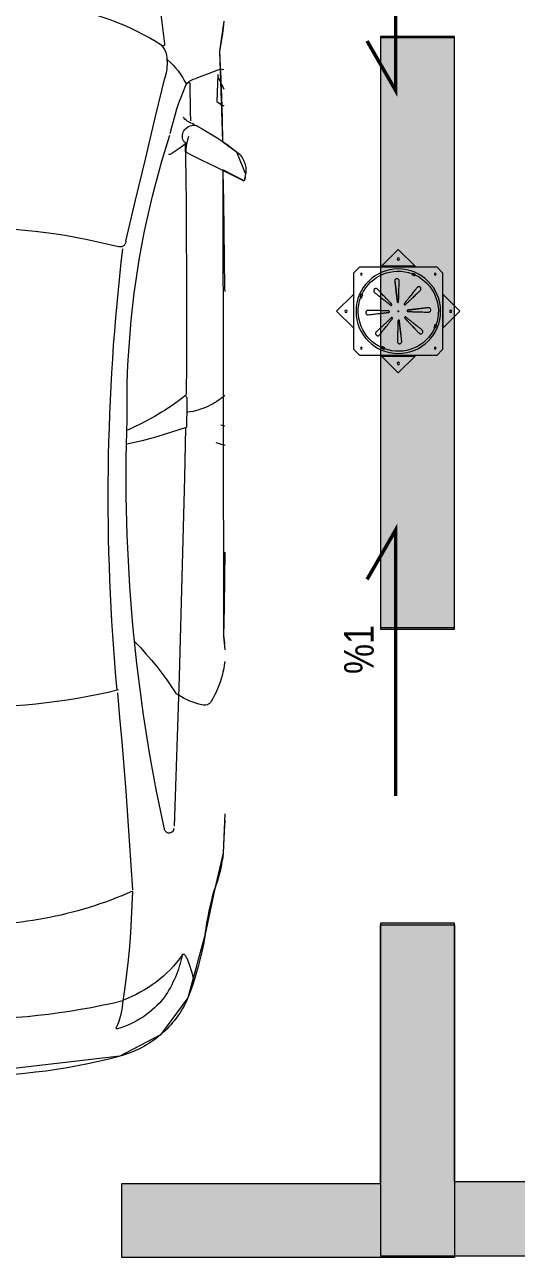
# Model space of a CAD drawing. Extents: x -2050 to 29725, y -1777 to 6820.
# Drawn here: x 21031.1 to 21197.4, y 391.3 to 808.3 of the extents above; entities that cross this region are included whole.
import ezdxf
from ezdxf.xclip import XClip

# ---------------------------------------------------------------- set-up
doc = ezdxf.new("R2010")
doc.units = 0
doc.header["$LTSCALE"] = 25
doc.header["$MEASUREMENT"] = 0
doc.header["$XCLIPFRAME"] = 0
doc.layers.get('0').update_dxf_attribs({"color": 9, "lineweight": 9})
for name, color, linetype, lineweight in [('04', 9, 'Continuous', 9), ('06D', 9, 'Continuous', 9), ('21', 9, 'Continuous', 9), ('GEB-BEZUG', 9, 'Continuous', 25)]:
    doc.layers.add(name, color=color, linetype=linetype, lineweight=lineweight)
doc.styles.add('MuuM_TEXT-STANDART', font='ARIALN.TTF')

# ---------------------------------------------------------------- blocks, each defined once
blk = doc.blocks.new('p-floor mark_01')
h = blk.add_hatch(color=0)
h.dxf.hatch_style = 1
h.paths.add_polyline_path([(12.5, 400), (-12.5, 400), (-12.5, 200), (12.5, 200)])
h = blk.add_hatch(color=0)
h.dxf.hatch_style = 1
h.paths.add_polyline_path([(612.5, 200), (612.5, 400), (587.5, 400), (587.5, 200)])
h = blk.add_hatch(color=0)
h.dxf.hatch_style = 1
h.paths.add_polyline_path([(-12.5, 100), (-12.5, -12.5), (100, -12.5), (100, 12.5), (12.5, 12.5), (12.5, 100)])
h = blk.add_hatch(color=0)
h.dxf.hatch_style = 1
h.paths.add_polyline_path([(500, 12.5), (587.5, 12.5), (587.5, 100), (612.5, 100), (612.5, -12.5), (500, -12.5)])
at = {"color": 0}
for points in [[(12.5, 400), (-12.5, 400), (-12.5, 200), (12.5, 200), (12.5, 400)], [(612.5, 200), (612.5, 400), (587.5, 400), (587.5, 200), (612.5, 200)], [(-12.5, 100), (-12.5, -12.5), (100, -12.5), (100, 12.5), (12.5, 12.5), (12.5, 100), (-12.5, 100)], [(500, 12.5), (587.5, 12.5), (587.5, 100), (612.5, 100), (612.5, -12.5), (500, -12.5), (500, 12.5)]]:
    blk.add_lwpolyline(points, close=True, dxfattribs=at)
blk = doc.blocks.new('Group-321-1')
at = {"lineweight": 0}
blk.add_line((384784.4115424383, 69370.33322623753), (384784.4024818865, 69370.33296943169), dxfattribs=at)
blk.add_lwpolyline([(384783.5053245599, 69368.23258221608), (384783.540306937, 69368.33224291622), (384783.6890093816, 69368.59966389736), (384783.7466077069, 69368.6084239063), (384783.8084187516, 69368.66262315822), (384783.8147476728, 69368.6843675388), (384783.7336735199, 69368.6843675388), (384784.4562495247, 69370.08700017455), (384784.536334641, 69370.2161617595), (384784.6671285072, 69370.4777350574), (384784.7897134165, 69370.73858226684), (384784.819535446, 69370.85867902258), (384784.8615447482, 69371.01198618795), (384784.907766177, 69371.2301975283), (384784.8820960541, 69371.3837804609), (384784.7923171953, 69371.51100635812), (384784.3138549381, 69371.83118594532)], dxfattribs=at)
for centre, radius, start, end in [((384783.4780704501, 69370.06385943378), 1.95498816084812, 47.82212561582031, 64.69011485358692), ((384783.2195127354, 69369.59314053798), 2.300484933358805, 49.39154326351768, 63.95537709086441), ((384784.5585694397, 69371.25076890897), 0.3498021485358823, 356.6285692132683, 48.06951584809453), ((384784.4940709949, 69371.43945206945), 0.2435775744201498, 335.1740638174758, 358.3712070646293), ((384784.739884166, 69371.42593443386), 0.007013890488563001, 59.86845844248861, 111.348749926108), ((384784.5287863645, 69371.20488245763), 0.3124801078493274, 10.97646013994169, 46.62081514681707), ((384783.5313988864, 69370.15055356114), 1.343000516431742, 38.96815450401051, 65.63873755694424), ((384781.8315180973, 69372.32159134217), 3.047871569132416, 334.2146073840299, 341.2048623741222), ((384784.410565533, 69371.05073911423), 0.4181482126543444, 8.177989688528863, 43.14791337133943), ((384784.4360016789, 69371.21565586214), 0.4025143225143703, 344.8713578246735, 6.936085858047674), ((384783.6722759097, 69371.37772666202), 1.244267272650692, 342.9317105809953, 353.190588269219), ((384784.6573576429, 69371.34629185747), 0.2983663541265296, 307.9125272197693, 324.351188955416), ((384784.8286298975, 69371.10886236947), 0.0044218994446907, 156.7933951792741, 286.8057034424609), ((384784.792084843, 69371.18212282412), 0.0862314492585211, 296.016387643213, 304.3101665108914), ((384768.9055667257, 69380.21159585133), 18.17990201197529, 327.4150153400575, 329.5211675918141), ((384785.7607760822, 69370.68316910429), 0.9574641856548224, 159.9143219344002, 169.4375553464991), ((384784.272049805, 69370.93178548297), 0.5525423943988907, 339.5333418177627, 352.6324322789538), ((384788.9004862178, 69367.19217391433), 5.605247355051272, 140.4917738339094, 154.7617140281527), ((384699.7854853228, 69410.54992655918), 93.69606463261509, 334.0283790765118, 334.8530537861511), ((384773.8987516132, 69375.69755194742), 11.96680530874396, 332.7588953542664, 335.5188543458619), ((384784.5889532362, 69370.74905558713), 0.0158656321567198, 335.2578058237369, 146.652221711764), ((384782.8801234989, 69368.85751799813), 2.053129795126458, 49.15292047915004, 64.97395933781989), ((384790.2300502175, 69366.59033784733), 7.123628307177032, 147.5396829630128, 159.5767301286856), ((384783.8462355316, 69371.29396909924), 1.11037397676685, 288.3854918774865, 300.0631404692817), ((384784.4389430626, 69370.11683466512), 0.2178507722216231, 74.67137631840478, 96.89437483386291), ((384784.4908480612, 69370.29481366627), 0.0326344118661757, 47.10176180129525, 80.1697042691917), ((384784.4824284086, 69370.29816940802), 0.0368887229124478, 5.312201861807474, 33.85611631798246), ((384784.2014482712, 69370.27649209213), 0.3186275708698421, 330.1805708137133, 4.683240604397087), ((384783.6393448883, 69370.68138230266), 1.010455724038191, 323.7375350634988, 332.5866484991483), ((384743.6697706304, 69390.21102161384), 45.48090917596133, 331.7594977081923, 333.7382992418987), ((384782.8782287625, 69368.44844618438), 1.56362121325601, 43.06662273578132, 50.67073440441602), ((384783.1066297747, 69369.01418730992), 0.9545311044009102, 25.14010633848291, 39.0282223038683), ((384786.4545019648, 69368.18564510044), 2.972654988729948, 151.9795091467883, 170.7705794288091), ((384740.7557081665, 69390.99062567906), 48.30265178813734, 333.4841811311338, 333.6010257834328), ((384783.8656865405, 69369.27214939585), 0.238788467603148, 21.26551931947093, 55.02120103576603), ((384745.0919206057, 69389.07379500679), 43.56496261794364, 332.0654201917997, 333.1792529147895), ((384783.9724497939, 69369.42921240196), 0.0058476883722028, 261.7572125040324, 333.8756493155701), ((384784.018856284, 69371.18073378534), 2.158500350037418, 241.9337030407994, 257.1139701947554), ((384783.535627186, 69369.05808970696), 0.0185971797512997, 330.3399798796877, 84.27025324804757), ((384916.0428692807, 69336.41654079402), 136.4505650603141, 166.163538255242, 166.4035248560552), ((384783.54604492, 69368.7124371674), 0.0083074889180692, 33.62529393752668, 87.42384260969322), ((384783.1386963838, 69368.46613426688), 0.4843113183116575, 23.71172052802407, 31.22331903545619), ((384783.6022679833, 69368.67734995321), 0.0111774059668472, 90.84562145838028, 172.7962398346345), ((384788.1969488005, 69600.02189305398), 231.3789947734216, 268.8621154051777, 268.9145106185428), ((384784.4746301554, 69368.4138006111), 0.986154380546764, 165.793018057383, 175.739952030911), ((384783.5945304599, 69368.62922294658), 0.0385583783638112, 138.119348756019, 198.4850731161236), ((384783.5790662786, 69368.64083888808), 0.0193525762280166, 78.57685456609488, 133.5088265712049), ((384783.8241060239, 69368.58961106937), 0.2494251295861567, 158.9359187462275, 169.3076908972171), ((384783.7323015347, 69368.68708479892), 0.0799512512683751, 280.3078022265083, 342.1842546616202), ((384783.6798451307, 69368.71183904549), 0.1376712734655701, 339.0539681991913, 348.4896925480284), ((384783.607783936, 69368.63808505546), 0.0541013465061648, 202.9404803543278, 226.9629228572176), ((384783.5672203709, 69369.578752353), 0.9867710528856712, 271.1784137743861, 280.4741711580764), ((384774.624146454, 69373.28555112693), 10.09567924627692, 331.5494633472379, 332.2663313727987), ((384783.5568694275, 69368.54441179225), 0.0488975541103994, 74.66686139083411, 119.877070890817), ((384770.8665620931, 69375.55467562375), 14.58723217680829, 330.3223259399804, 331.5241941538019), ((384783.5721818515, 69368.60067290803), 0.0094106453711274, 255.3354071543315, 307.3857353745208), ((384783.5859344696, 69368.61297369262), 0.0208682049644928, 223.755078100961, 275.522375956357), ((384783.225122789, 69368.53683462628), 0.1960015392361341, 330.2213669267638, 347.786301640769), ((384783.3431940654, 69368.67429102039), 0.2414633488211516, 282.854472456326, 307.3449501831015), ((384783.4846254347, 69368.48659390149), 0.0065910965856936, 318.8846656675594, 4.015819336332199), ((384783.5451708903, 69368.49283333213), 0.0543016106825458, 191.7966211245937, 230.2075072471659), ((384783.2715557018, 69369.29037283272), 0.8908880832961521, 250.0903999861584, 275.6309143837634), ((384783.3306810764, 69368.47229221054), 0.0723333248765244, 283.1018253822615, 331.8979294430074), ((384783.4972995813, 69368.47728660278), 0.0035137453697357, 209.8548504763201, 338.0035861865044), ((384782.3066148866, 69367.29792377226), 1.667026786108718, 40.71383002182051, 43.76975784659761), ((384783.3601909798, 69368.39913358222), 0.0048078029345668, 309.7244379823752, 104.7176999173818), ((384777.1322378698, 69372.60319780724), 7.518706227856923, 319.3045656259003, 325.9691568272747), ((384782.2147994305, 69368.74154560432), 1.387263075243672, 338.4764815404474, 342.8398656467571)]:
    blk.add_arc(centre, radius, start, end, dxfattribs=at)
blk = doc.blocks.new('Group-323-1')
for p, q in [((384784.0264823449, 69368.50947018909), (384784.2703057658, 69368.52704183228)), ((384784.2703057658, 69368.52704183228), (384784.4020845771, 69368.52284375993)), ((384784.4020845771, 69368.52284375993), (384784.7362903662, 69368.46311015943)), ((384783.571327544, 69368.40483516964), (384783.6090372684, 69368.48783356209)), ((384783.6090372684, 69368.48783356209), (384783.6313412754, 69368.49128437032)), ((384783.6313412754, 69368.49128437032), (384783.6593285118, 69368.48542656863)), ((384783.644911511, 69368.46674610872), (384783.6630007421, 69368.49975958318)), ((384783.6630007421, 69368.49975958318), (384783.7402611368, 69368.50330517987)), ((384783.704915864, 69368.50035426993), (384784.622829113, 69368.28910745757)), ((384783.7402611368, 69368.50330517987), (384784.0264823449, 69368.50947018909)), ((384783.5745369654, 69368.41130967945), (384783.644911511, 69368.46674610872)), ((384783.6310442009, 69368.45584679763), (384783.7073798072, 69368.4395292533)), ((384783.7131256016, 69368.45112057833), (384783.7104637778, 69368.43799373138)), ((384783.7104637778, 69368.43799373138), (384783.7222580326, 69368.42308797817)), ((384783.7219497185, 69368.46116289035), (384783.7131256016, 69368.45112057833)), ((384783.7613488951, 69368.46324722383), (384783.7219497185, 69368.46116289035)), ((384783.8035147688, 69368.4476747024), (384783.7613488951, 69368.46324722383)), ((384783.828133333, 69368.43542103567), (384783.8035147688, 69368.4476747024)), ((384784.7362903662, 69368.46311015943), (384784.7150170126, 69368.40560428653)), ((384783.7222580326, 69368.42308797817), (384783.7840181142, 69368.38512291625)), ((384783.8015624606, 69368.40889742077), (384783.7659706065, 69368.43385442387)), ((384783.8561443705, 69368.41063321363), (384783.8015624606, 69368.40889742077)), ((384783.8271097688, 69368.4178583508), (384783.828133333, 69368.43542103567)), ((384783.8653762858, 69368.40603803814), (384783.8561443705, 69368.41063321363)), ((384783.9164834729, 69368.23431194985), (384783.8653762858, 69368.40603803814)), ((384783.8709940066, 69368.40006000853), (384784.644966776, 69368.2361226341)), ((384784.7150170126, 69368.40560428653), (384784.6750615347, 69368.34448677108)), ((384783.8082251639, 69368.3333419442), (384783.5708295418, 69368.38467446032)), ((384783.7840181142, 69368.38512291625), (384783.7954112723, 69368.3577915169)), ((384783.7954112723, 69368.3577915169), (384783.8361462371, 69368.25803568994)), ((384784.6750615347, 69368.34448677108), (384784.6231355615, 69368.28932644233)), ((384784.626010045, 69368.14988184643), (384783.8955462293, 69368.30436527118)), ((384784.622829113, 69368.28910745757), (384784.5968720969, 69368.29480074949)), ((384784.6231355615, 69368.28932644233), (384784.6514101544, 69368.28435751061)), ((384784.6514101544, 69368.28435751061), (384784.645818966, 69368.23590181375)), ((384783.8361462371, 69368.25803568994), (384783.86128371, 69368.22746859389)), ((384783.906219331, 69368.22136444759), (384783.9164834729, 69368.23431194985)), ((384784.645818966, 69368.23590181375), (384784.6419700989, 69368.18739037545)), ((384783.86128371, 69368.22746859389), (384783.906219331, 69368.22136444759)), ((384784.6419700989, 69368.18739037545), (384784.626010045, 69368.14988184643))]:
    blk.add_line(p, q)
blk.add_lwpolyline([(384783.6294673565, 69368.49099444332), (384783.6555773804, 69368.48621169027), (384783.6630007421, 69368.49975958318), (384784.0264823449, 69368.50947018909), (384784.2703057658, 69368.52704183228), (384784.4020845771, 69368.52284375993), (384784.7362903662, 69368.46311015943), (384784.7150170126, 69368.40560428653), (384784.6750615347, 69368.34448677108), (384784.622829113, 69368.28910745757), (384784.6514101544, 69368.28435751061), (384784.6419700989, 69368.18739037545), (384784.626010045, 69368.14988184643), (384783.8955462293, 69368.30436527118), (384783.9164834729, 69368.23431194985), (384783.906219331, 69368.22136444759), (384783.86128371, 69368.22746859389), (384783.8361462371, 69368.25803568994), (384783.8051210931, 69368.33401314345), (384783.5708295418, 69368.38467446032)], close=True)
blk = doc.blocks.new('Group-325-1')
for p, q in [((384784.2698871424, 69369.70886218158), (384784.2276822375, 69369.60526919109)), ((384784.9009817879, 69369.59006674477), (384784.2698871424, 69369.70886218158)), ((384784.2276822375, 69369.60526919109), (384784.1714941047, 69369.50721345612)), ((384784.9688495133, 69369.49395363855), (384784.9009817879, 69369.59006674477)), ((384784.1333723057, 69369.51557936247), (384785.1602220109, 69369.31274051062)), ((384785.1130556256, 69369.31879891879), (384784.9688495133, 69369.49395363855)), ((384784.12136201, 69369.45469042727), (384785.1608048355, 69369.25399003533)), ((384785.0662779505, 69369.1564862589), (384784.0879369938, 69369.3605988651)), ((384785.1602220109, 69369.31274051062), (384785.1705872751, 69369.2337443404)), ((384785.1705872751, 69369.2337443404), (384785.1687440239, 69369.17005604398)), ((384785.1510148407, 69369.15427865107), (384785.0662779505, 69369.1564862589)), ((384785.1687440239, 69369.17005604398), (384785.1510148407, 69369.15427865107))]:
    blk.add_line(p, q)
blk.add_lwpolyline([(384784.2698871424, 69369.70886218158), (384784.9009817879, 69369.59006674477), (384784.9688495133, 69369.49395363855), (384785.1098517356, 69369.32269040761), (384785.1602220109, 69369.31274051062), (384785.1705872751, 69369.2337443404), (384785.1687440239, 69369.17005604398), (384785.1510148407, 69369.15427865107), (384785.0662779505, 69369.1564862589), (384784.0879369938, 69369.3605988651), (384784.1366156025, 69369.45174519361), (384784.1660041023, 69369.50913343749), (384784.1719241902, 69369.50796401237), (384784.2276822375, 69369.60526919109)], close=True)
blk = doc.blocks.new('p-audi_arac')
at = {"layer": '04', "xscale": 100, "yscale": 100, "zscale": 100, "rotation": 117.1763778173342}
for name in ['Group-321-1', 'Group-323-1', 'Group-325-1']:
    blk.add_blockref(name, (23745751.03005597, -31061967.79136416), dxfattribs=at)
blk = doc.blocks.new('p-audi_floor marks')
at = {"layer": '04'}
ref = blk.add_blockref('p-audi_arac', (2042.39130499975, -824.7932923851271), dxfattribs=dict(at, xscale=-1, rotation=270))
XClip(ref).set_block_clipping_path([(442.9100702572978, 108.13340194914053), (425.87143632766697, 108.13340194914053), (407.2241896280102, 97.47850997575006), (396.2257734519443, 99.02327652921304), (399.14577108219214, 107.47031665143004), (75.44537290855783, 107.47031665143004), (75.44537290855806, 292.3853972147299), (398.3798216949434, 292.3853972147299), (398.3798216949434, 303.69640381251156), (416.50611721305904, 303.69640381251156), (416.50611721305904, 292.0856582628003), (620.4144020041493, 292.0856582628003), (620.4144020041493, 90.49694499821271)])
at = {"layer": '06D', "color": 253}
for p in [(1800, -773.6991664224647), (2400, -773.1941707850482)]:
    blk.add_blockref('p-floor mark_01', p, dxfattribs=at)
blk = doc.blocks.new('Einfügepunkt')
at = {"layer": 'GEB-BEZUG'}
for p, q in [((-0.7071067811865817, -0.7071067811865106), (0.7071067811864751, 0.7071067811865817)), ((-0.7071067811865106, 0.7071067811865817), (0.7071067811865464, -0.7071067811865106))]:
    blk.add_line(p, q, dxfattribs=at)
blk = doc.blocks.new('p-suzgec')
at = {"ltscale": 25}
for p, q in [((-5.90965004498139, 15.20000000000164), (-0.25, 20.85965004500486)), ((-0.25, 20.85965004500486), (5.409650045028684, 15.20000000000164)), ((-13.25, 15.00000000000091), (-15.25, 13.00000000000091)), ((-15.25, 13.00000000000091), (-15.25, -12.99999999999909)), ((12.75, 15.00000000000091), (-13.25, 15.00000000000091)), ((-6.109650044982118, 15.00000000000091), (-5.90965004498139, 15.20000000000164)), ((-5.893768782261759, 12.31870017218989), (-5.974186235293018, 12.51284507791206)), ((-5.90965004498139, 15.20000000000164), (5.409650045028684, 15.20000000000164)), ((-5.05030670277847, 12.89552851027656), (-4.969889249747209, 12.7013836045553)), ((-4.969889249747209, 12.7013836045553), (-4.835856343990599, 12.37779954565121)), ((5.409650045028684, 15.20000000000164), (5.609650044982118, 15.00000000000091)), ((14.75, 13.00000000000091), (12.75, 15.00000000000091)), ((14.75, -12.99999999999909), (14.75, 13.00000000000091)), ((-5.759735876508785, 11.9951161132858), (-5.893768782261759, 12.3187001721908)), ((0.9470965569853432, 10.24204573236784), (0.0124487707398657, 3.142690966207736)), ((-21.10965004498212, 9.095e-13), (-15.45000000000072, 5.659650045004128)), ((-15.45000000000072, 5.659650045004128), (-15.25, 5.859650045004855)), ((-15.45000000000072, -5.659650045001397), (-15.45000000000072, 5.659650045004128)), ((12.06870017219262, 5.64376878227722), (12.26284507792297, 5.724186235293018)), ((12.64552851030748, 4.800306702782108), (12.45138360457349, 4.71988924976631)), ((14.75, 5.859650045004855), (14.95000000000073, 5.659650045004128)), ((14.95000000000073, 5.659650045004128), (14.95000000000073, -5.659650045001397)), ((14.95000000000073, 5.659650045004128), (20.60965004498212, 9.095e-13)), ((-15.45000000000072, -5.659650045001397), (-21.10965004498212, 9.095e-13)), ((-10.49204573235329, 1.197096556985342), (-3.392690966185909, 0.2624487707616936)), ((-3.269797998480498, 0.2462696046241035), (-3.392690966185909, 0.2624487707616936)), ((-0.25, 0), (-0.5, 0)), ((-0.25, 0), (-0.25, 0.25)), ((-0.25, 0), (0, 0)), ((-0.25, 0), (-0.25, -0.25)), ((-0.0037303953431547, 3.019797998473221), (0.0124487707398657, 3.142690966207736)), ((20.60965004498212, 9.095e-13), (14.95000000000073, -5.659650045001397)), ((-1.447096556985343, -10.24204573236329), (-0.5124487707398658, -3.142690966202278)), ((-0.4962696046095516, -3.019797998468674), (-0.5124487707398658, -3.142690966202278)), ((2.769797998480498, -0.2462696046186465), (2.892690966185909, -0.2624487707571461)), ((9.992045732353287, -1.197096556980793), (2.892690966185909, -0.2624487707571461)), ((-15.25, -5.859650045002126), (-15.45000000000072, -5.659650045002308)), ((-13.14552851026019, -4.800306702773921), (-12.95138360452984, -4.719889249758123)), ((-12.95138360452984, -4.719889249758123), (-12.62779954564758, -4.585856343992418)), ((-12.56870017219262, -5.643768782269943), (-12.76284507787932, -5.724186235285742)), ((-12.2451161132667, -5.509735876504237), (-12.56870017219262, -5.643768782269943)), ((14.95000000000073, -5.659650045002308), (14.75, -5.859650045002126)), ((4.469889249790867, -12.70138360454803), (4.335856343990599, -12.37779954564394)), ((5.259735876508785, -11.99511611327761), (5.393768782261759, -12.31870017218261)), ((5.393768782261759, -12.31870017218352), (5.474186235293018, -12.51284507790478)), ((-15.25, -12.99999999999909), (-13.25, -14.99999999999909)), ((-13.25, -14.99999999999909), (12.75, -14.99999999999909)), ((-5.90965004498139, -15.19999999999891), (-6.109650044982118, -14.99999999999909)), ((5.409650045028684, -15.19999999999891), (-5.90965004498139, -15.19999999999891)), ((-0.25, -20.85965004500213), (-5.90965004498139, -15.19999999999891)), ((5.409650045028684, -15.19999999999891), (-0.25, -20.85965004500213)), ((4.55030670277847, -12.89552851026928), (4.469889249790867, -12.70138360454803)), ((5.609650044982118, -14.99999999999909), (5.409650045028684, -15.19999999999891)), ((12.75, -14.99999999999909), (14.75, -12.99999999999909))]:
    blk.add_line(p, q, dxfattribs=at)
for centre, radius in [((-0.25, 17.67766952966485), 0.4000000000000008), ((-0.25, 17.67766952966485), 0.3580950766099034), ((-0.25, 3.638e-12), 14.29999999999999), ((-12.75, 12.50000000000091), 0.3), ((12.25, 12.50000000000091), 0.3), ((-17.92766952966485, 9.095e-13), 0.4000000000000008), ((-17.92766952966485, 9.095e-13), 0.3580950766099034), ((17.42766952966485, 9.095e-13), 0.4000000000000007), ((17.42766952966485, 9.095e-13), 0.3580950766099034), ((-12.75, -12.49999999999909), 0.3), ((12.25, -12.49999999999909), 0.3), ((-0.25, -17.67766952966212), 0.4000000000000008), ((-0.25, -17.67766952966303), 0.3580950766099034)]:
    blk.add_circle(centre, radius, dxfattribs=at)
for centre, radius, start, end in [((-0.25, 5.457000000000001e-12), 13.7599999999984, 110.417572820394, 114.5824271695058), ((-0.25, 5.457000000000001e-12), 13.69999999999724, 110.4084486708165, 114.5915513307097), ((-0.25, 3.638e-12), 13.54999999999999, 24.61471550310444, 110.3852845044589), ((-0.25, 3.638e-12), 13.54999999999999, 114.6147155052263, 200.3852844985426), ((-0.25, 3.638e-12), 13.25238115423705, 110.3377704009891, 114.662229603447), ((-0.25, 3.638e-12), 13.1999999999999, 110.3291859899087, 114.6708140010805), ((-0.25, 3.638e-12), 13.55, 294.6147155052263, 20.38528449854262), ((-0.25, 3.638e-12), 13.1999999999999, 20.32918599355558, 24.67081400469464), ((-0.25, 4.5475e-12), 13.252381154235, 20.33777040741776, 24.66222959722354), ((-0.25, 3.638e-12), 13.70000000000007, 20.40844866049673, 24.59155133977938), ((-0.25, 3.638e-12), 13.76000000000044, 20.41757282469414, 24.5824271715112), ((-0.25, 3.638e-12), 13.75999999999951, 200.4175728246941, 204.5824271715112), ((-0.25, 2.7285e-12), 13.69999999999724, 200.4084486604968, 204.5915513397793), ((-0.25, 3.638e-12), 13.25238115423775, 200.3377704074178, 204.6622295972235), ((-0.25, 3.638e-12), 13.19999999999993, 200.3291859935556, 204.6708140046947), ((-0.25, 3.638e-12), 13.54999999999999, 204.6147155031045, 290.385284504459), ((-0.25, 3.638e-12), 13.1999999999999, 290.3291859899087, 294.6708140010806), ((-0.25, 3.638e-12), 13.25238115423766, 290.3377704009891, 294.662229603447), ((-0.25, 3.638e-12), 13.6999999999992, 290.4084486708165, 294.5915513307097), ((-0.25, 3.638e-12), 13.75999999999945, 290.4175728203941, 294.5824271695058)]:
    blk.add_arc(centre, radius, start, end, dxfattribs=at)
for points, knots in [([(-0.5526083914082847, 10.2192860661753), (-0.555349077378196, 10.31732460362218), (-0.5378953862928029, 10.42222369127557), (-0.4604036031305442, 10.61589724269288), (-0.4001680073342869, 10.7045962453667), (-0.2594831150017853, 10.84332100757365), (-0.1703794402528729, 10.90235923217369), (0.0247618499197415, 10.97762912517009), (0.1308014859896502, 10.9938533848599), (0.3288250360637903, 10.98520748994815), (0.4330471219036556, 10.95980300522024), (0.6208856371231378, 10.86781185280324), (0.7045047251522192, 10.80123238952001), (0.8325636093504725, 10.6507740206307), (0.8848393630687494, 10.55716266634772), (0.9451494704007928, 10.35749553441656), (0.9533978948820732, 10.25150064075751), (0.9421342452042154, 10.15409285243368)], [2.169267774827234, 2.169267774827234, 2.169267774827234, 2.169267774827234, 2.468106939247626, 2.468106939247626, 2.768207167394642, 2.768207167394642, 3.065525473568615, 3.065525473568615, 3.362843779742592, 3.362843779742592, 3.660162085916569, 3.660162085916569, 3.957480392090543, 3.957480392090543, 4.257580620237558, 4.257580620237558, 4.556349938830072, 4.556349938830072, 4.556349938830072, 4.556349938830072]), ([(-7.690102921893411, 7.012150030668633), (-7.7613645941492, 7.079535787674103), (-7.823197827070544, 7.166052267220948), (-7.905350743232702, 7.357795114112379), (-7.925477411270549, 7.463107778654371), (-7.924091389962995, 7.660680240111105), (-7.902831906314532, 7.76543238170143), (-7.818070028442889, 7.956641963049151), (-7.754560966743155, 8.043095592849568), (-7.6084236007664, 8.177005816980454), (-7.516763773652201, 8.232738277215503), (-7.318894318119419, 8.300512597431405), (-7.212687903920593, 8.312561431635004), (-7.015746465651318, 8.296722604087336), (-6.912588702281938, 8.267493920629931), (-6.728757033451984, 8.168953623544438), (-6.647974808467553, 8.099836432354095), (-6.587061703903598, 8.022994121605734)], [2.169267774827235, 2.169267774827235, 2.169267774827235, 2.169267774827235, 2.468106939247626, 2.468106939247626, 2.768207167394642, 2.768207167394642, 3.065525473568619, 3.065525473568619, 3.362843779742592, 3.362843779742592, 3.660162085916569, 3.660162085916569, 3.957480392090543, 3.957480392090543, 4.257580620237558, 4.257580620237558, 4.556349938830071, 4.556349938830071, 4.556349938830071, 4.556349938830071]), ([(6.762150030677731, 7.440102921889772), (6.829535787692293, 7.511364594176482), (6.9160522672355, 7.573197827068725), (7.107795114116013, 7.655350743266353), (7.213107778690755, 7.675477411273277), (7.410680240114742, 7.674091389966633), (7.515432381722348, 7.652831906304527), (7.706641963031871, 7.568070028470174), (7.793095592875033, 7.504560966763165), (7.927005816996825, 7.358423600789138), (7.982738277223687, 7.266763773706767), (8.050512597430497, 7.068894318123966), (8.062561431666836, 6.962687903968799), (8.046722604100067, 6.765746465661322), (8.01749392063357, 6.662588702301036), (7.918953623528067, 6.478757033448348), (7.849836432375013, 6.397974808483922), (7.772994121631199, 6.337061703903598)], [2.169267774827233, 2.169267774827233, 2.169267774827233, 2.169267774827233, 2.468106939247626, 2.468106939247626, 2.768207167394642, 2.768207167394642, 3.065525473568619, 3.065525473568619, 3.362843779742593, 3.362843779742593, 3.660162085916569, 3.660162085916569, 3.957480392090547, 3.957480392090547, 4.257580620237563, 4.257580620237563, 4.556349938830074, 4.556349938830074, 4.556349938830074, 4.556349938830074]), ([(-10.46928606615256, -0.3026083914064657), (-10.56732460362764, -0.3053490773854719), (-10.6722236912683, -0.2878953862946218), (-10.86589724267833, -0.2104036031514624), (-10.95459624538125, -0.1501680073379248), (-11.09332100753818, -0.0094831150026948), (-11.15235923216824, 0.0796205597216613), (-11.22762912516555, 0.2747618499233795), (-11.24385338486172, 0.3808014860132971), (-11.2352074899245, 0.5788250360310486), (-11.20980300521478, 0.6830471218891035), (-11.11781185278596, 0.8708856371349611), (-11.05123238950182, 0.954504725161314), (-10.90077402060706, 1.082563609319548), (-10.80716266632225, 1.13483936304601), (-10.60749553441928, 1.195149470398971), (-10.50150064076297, 1.203397894883892), (-10.40409285239729, 1.192134245182385)], [2.169267774827234, 2.169267774827234, 2.169267774827234, 2.169267774827234, 2.468106939247626, 2.468106939247626, 2.768207167394642, 2.768207167394642, 3.065525473568619, 3.065525473568619, 3.362843779742593, 3.362843779742593, 3.660162085916569, 3.660162085916569, 3.957480392090543, 3.957480392090543, 4.257580620237558, 4.257580620237558, 4.556349938830072, 4.556349938830072, 4.556349938830072, 4.556349938830072]), ([(-3.468189580551551, 0.3901081838366735), (-3.467733072535337, 0.3900553960020261), (-3.467277114046737, 0.3900013961356308), (-3.466821718215213, 0.3899461926184813), (-3.437212401255236, 0.3863569230124995), (-3.406182339182123, 0.3768891133440775), (-3.350107435835524, 0.3466170273277385), (-3.325063247746583, 0.3258101064066068), (-3.286688151583803, 0.280251024167228), (-3.270521014557743, 0.2524370738501602), (-3.250098459095168, 0.1926051041818937), (-3.245846746209281, 0.1605853841356293), (-3.248442583251744, 0.1011309400646496), (-3.255468819617816, 0.0696036259168977), (-3.281028360874186, 0.0117792779492447), (-3.299558122547748, -0.0145197730553264), (-3.341757925554701, -0.0565608792230705), (-3.368520255571638, -0.0751058787136572), (-3.427020163089762, -0.1003755204546906), (-3.458757320418953, -0.107102854140976), (-3.494906053318119, -0.1083094372770574), (-3.501333430594968, -0.1082818879949627), (-3.507811567000317, -0.1079990464531875)], [-0.001398503542098, -0.001398503542098, -0.001398503542098, -0.001398503542098, 0, 0, 0, 0.0909291013476903, 0.0909291013476903, 0.1818582026953806, 0.1818582026953806, 0.2711248308511078, 0.2711248308511078, 0.360391459006835, 0.360391459006835, 0.4496580871625623, 0.4496580871625623, 0.5389247153182894, 0.5389247153182894, 0.6298538166659796, 0.6298538166659796, 0.7207829180136698, 0.7207829180136698, 0.7401198426695906, 0.7401198426695906, 0.7401198426695906, 0.7401198426695906]), ([(-2.24975553331751, 2.55145181773696), (-2.249470060087332, 2.551091691197143), (-2.249185832450165, 2.550731096196614), (-2.24890285371657, 2.55037004792757), (-2.230503901744667, 2.526895102228079), (-2.215257086885685, 2.498258782501579), (-2.197011739808658, 2.437202240796069), (-2.194015539436803, 2.404780610694615), (-2.199095384730751, 2.345430183973803), (-2.207330925390122, 2.3143308588742), (-2.235197589405288, 2.257582339924738), (-2.25483253551647, 2.231934563717913), (-2.29870871012099, 2.191729457151267), (-2.325970187132043, 2.174404578888243), (-2.384931500630043, 2.151589915259136), (-2.416630258085206, 2.146096198092889), (-2.476197576150299, 2.146208413690144), (-2.508234696135331, 2.152018943839721), (-2.56746871247742, 2.175516290128143), (-2.594667214900253, 2.193200905996491), (-2.621081412165949, 2.217908737056857), (-2.625606773981417, 2.222473059415278), (-2.629987508942575, 2.227253792732879)], [-0.0013985035420983, -0.0013985035420983, -0.0013985035420983, -0.0013985035420983, 0, 0, 0, 0.0909291013476902, 0.0909291013476902, 0.1818582026953803, 0.1818582026953803, 0.2711248308511076, 0.2711248308511076, 0.3603914590068348, 0.3603914590068348, 0.4496580871625623, 0.4496580871625623, 0.5389247153182897, 0.5389247153182897, 0.62985381666598, 0.62985381666598, 0.7207829180136704, 0.7207829180136704, 0.7401198426695902, 0.7401198426695902, 0.7401198426695902, 0.7401198426695902]), ([(0.1401081838630489, 3.21818958055064), (0.1400553959902027, 3.21773307254898), (0.1400013961356308, 3.21727711407493), (0.1399461926412187, 3.216821718233403), (0.1363569230306894, 3.187212401255236), (0.1268891133368015, 3.156182339190306), (0.0966170273241005, 3.100107435855533), (0.0758101064238872, 3.07506324777205), (0.0302510241963319, 3.036688151610178), (0.0024370738756261, 3.020521014591395), (-0.0573948957971879, 3.000098459116088), (-0.0894146158825606, 2.995846746205642), (-0.1488690599326219, 2.998442583293579), (-0.1803963740821928, 3.005468819636007), (-0.2382207220434793, 3.031028360878734), (-0.2645197730525979, 3.049558122558662), (-0.3065608792021521, 3.091757925545607), (-0.3251058787100192, 3.118520255578912), (-0.3503755204365007, 3.177020163118866), (-0.357102854130062, 3.208757320413496), (-0.3583094372879714, 3.244906053332669), (-0.3582818879731349, 3.251333430631346), (-0.3579990464277216, 3.257811566986674)], [-0.0013985035420976, -0.0013985035420976, -0.0013985035420976, -0.0013985035420976, 0, 0, 0, 0.0909291013476903, 0.0909291013476903, 0.1818582026953805, 0.1818582026953805, 0.2711248308511078, 0.2711248308511078, 0.3603914590068352, 0.3603914590068352, 0.4496580871625628, 0.4496580871625628, 0.5389247153182902, 0.5389247153182902, 0.6298538166659801, 0.6298538166659801, 0.7207829180136704, 0.7207829180136704, 0.7401198426695911, 0.7401198426695911, 0.7401198426695911, 0.7401198426695911]), ([(2.301451817758788, 1.999755533368443), (2.301091691198962, 1.999470060100063), (2.300731096183879, 1.999185832442889), (2.300370047938484, 1.99890285373658), (2.276895102251728, 1.980503901793779), (2.248258782503397, 1.965257086905694), (2.187202240806071, 1.947011739806839), (2.154780610697343, 1.94401553946227), (2.095430183970163, 1.949095384733482), (2.064330858876928, 1.95733092539649), (2.007582339923828, 1.985197589414383), (1.981934563722459, 2.004832535560125), (1.941729457164909, 2.048708710142818), (1.924404578887331, 2.075970187132952), (1.901589915250951, 2.1349315006355), (1.896096198121083, 2.166630258077928), (1.896208413691054, 2.226197576193951), (1.902018943848814, 2.258234696138059), (1.925516290124504, 2.317468712490153), (1.943200905992853, 2.344667214898436), (1.967908737064135, 2.371081412195051), (1.97247305940982, 2.375606773983236), (1.97725379271287, 2.379987508958038)], [-0.0013985035420974, -0.0013985035420974, -0.0013985035420974, -0.0013985035420974, 0, 0, 0, 0.0909291013476903, 0.0909291013476903, 0.1818582026953806, 0.1818582026953806, 0.2711248308511081, 0.2711248308511081, 0.3603914590068356, 0.3603914590068356, 0.4496580871625628, 0.4496580871625628, 0.5389247153182897, 0.5389247153182897, 0.62985381666598, 0.62985381666598, 0.7207829180136698, 0.7207829180136698, 0.7401198426695906, 0.7401198426695906, 0.7401198426695906, 0.7401198426695906]), ([(2.96818958055155, -0.3901081838275786), (2.96773307258263, -0.3900553959929311), (2.967277114094031, -0.3900013961274453), (2.966821718262509, -0.3899461926093863), (2.937212401255236, -0.3863569230034045), (2.906182339182123, -0.3768891133349825), (2.850107435882818, -0.3466170273186435), (2.825063247793877, -0.3258101063975118), (2.786688151583803, -0.2802510241590426), (2.770521014601398, -0.2524370738410653), (2.750098459095168, -0.1926051041737082), (2.745846746209279, -0.1605853841265343), (2.748442583299037, -0.1011309400564642), (2.755468819661472, -0.0696036259078028), (2.781028360874186, -0.0117792779401498), (2.799558122547749, 0.0145197730644213), (2.841757925554701, 0.05656087923125599), (2.868520255571638, 0.0751058787227521), (2.927020163089762, 0.100375520462876), (2.958757320418953, 0.1071028541500709), (2.994906053318119, 0.1083094372861524), (3.001333430642262, 0.1082818880040577), (3.007811567000317, 0.1079990464622824)], [-0.0013985035420981, -0.0013985035420981, -0.0013985035420981, -0.0013985035420981, 0, 0, 0, 0.0909291013476898, 0.0909291013476898, 0.1818582026953796, 0.1818582026953796, 0.2711248308511073, 0.2711248308511073, 0.360391459006835, 0.360391459006835, 0.4496580871625628, 0.4496580871625628, 0.5389247153182902, 0.5389247153182902, 0.6298538166659802, 0.6298538166659802, 0.7207829180136704, 0.7207829180136704, 0.7401198426695906, 0.7401198426695906, 0.7401198426695906, 0.7401198426695906]), ([(9.969286066152563, 0.3026083914146511), (10.06732460362764, 0.3053490773936573), (10.1722236912683, 0.2878953863018978), (10.36589724267833, 0.2104036031596479), (10.45459624538125, 0.1501680073461102), (10.59332100758183, 0.0094831150108803), (10.65235923216824, -0.0796205597143853), (10.72762912521284, -0.274761849915194), (10.74385338486172, -0.3808014860060211), (10.7352074899718, -0.5788250360237726), (10.70980300521478, -0.683047121880918), (10.61781185283325, -0.8708856371267755), (10.55123238954547, -0.9545047251531285), (10.40077402060706, -1.082563609312273), (10.30716266636591, -1.134839363037824), (10.10749553441928, -1.195149470391696), (10.00150064076297, -1.203397894875706), (9.904092852444592, -1.19213424517511)], [2.169267774827237, 2.169267774827237, 2.169267774827237, 2.169267774827237, 2.468106939247626, 2.468106939247626, 2.768207167394642, 2.768207167394642, 3.065525473568619, 3.065525473568619, 3.362843779742592, 3.362843779742592, 3.660162085916569, 3.660162085916569, 3.957480392090547, 3.957480392090547, 4.257580620237558, 4.257580620237558, 4.556349938830072, 4.556349938830072, 4.556349938830072, 4.556349938830072]), ([(-2.801451817715134, -1.999755533360255), (-2.801091691198961, -1.99947006009188), (-2.800731096183879, -1.999185832433795), (-2.800370047894828, -1.998902853727485), (-2.77689510220807, -1.980503901784686), (-2.748258782456104, -1.965257086897508), (-2.68720224080607, -1.947011739797744), (-2.654780610697344, -1.944015539454085), (-2.595430183970163, -1.949095384724387), (-2.564330858876928, -1.957330925388303), (-2.507582339923828, -1.985197589405288), (-2.481934563722461, -2.00483253555194), (-2.441729457117615, -2.048708710133722), (-2.424404578887333, -2.075970187124765), (-2.401589915250951, -2.134931500626406), (-2.396096198073792, -2.166630258068833), (-2.39620841364376, -2.226197576184856), (-2.40201894380152, -2.258234696128963), (-2.425516290124503, -2.317468712481058), (-2.443200905992853, -2.344667214889339), (-2.467908737016839, -2.371081412185958), (-2.472473059409819, -2.375606773975048), (-2.477253792712871, -2.379987508948943)], [-0.0013985035420968, -0.0013985035420968, -0.0013985035420968, -0.0013985035420968, 0, 0, 0, 0.09092910134769, 0.09092910134769, 0.18185820269538, 0.18185820269538, 0.2711248308511075, 0.2711248308511075, 0.3603914590068351, 0.3603914590068351, 0.4496580871625631, 0.4496580871625631, 0.5389247153182906, 0.5389247153182906, 0.6298538166659805, 0.6298538166659805, 0.7207829180136704, 0.7207829180136704, 0.74011984266959, 0.74011984266959, 0.74011984266959, 0.74011984266959]), ([(-0.6401081838193932, -3.218189580541547), (-0.6400553959902027, -3.217733072539886), (-0.6400013960883371, -3.217277114065836), (-0.639946192597563, -3.216821718224307), (-0.6363569229833957, -3.187212401247051), (-0.6268891133368018, -3.156182339181214), (-0.5966170273241005, -3.100107435846437), (-0.5758101063765935, -3.075063247763863), (-0.5302510241526761, -3.036688151601993), (-0.5024370738319704, -3.020521014583209), (-0.4426051041591565, -3.000098459106993), (-0.4105853841174394, -2.995846746197457), (-0.3511309400200844, -2.998442583285393), (-0.3196036259178072, -3.005468819627822), (-0.2617792779128649, -3.031028360870549), (-0.2354802269037464, -3.049558122550477), (-0.1934391207541921, -3.09175792553651), (-0.1748941212426871, -3.118520255570728), (-0.1496244795162056, -3.177020163109772), (-0.1428971458226442, -3.208757320404402), (-0.1416905627120286, -3.244906053323575), (-0.1417181119795714, -3.251333430623162), (-0.1420009535286226, -3.257811566978488)], [-0.0013985035420976, -0.0013985035420976, -0.0013985035420976, -0.0013985035420976, 0, 0, 0, 0.0909291013476901, 0.0909291013476901, 0.1818582026953802, 0.1818582026953802, 0.2711248308511076, 0.2711248308511076, 0.3603914590068349, 0.3603914590068349, 0.4496580871625624, 0.4496580871625624, 0.5389247153182898, 0.5389247153182898, 0.62985381666598, 0.62985381666598, 0.7207829180136704, 0.7207829180136704, 0.740119842669591, 0.740119842669591, 0.740119842669591, 0.740119842669591]), ([(1.749755533364804, -2.551451817727865), (1.749470060130988, -2.551091691188049), (1.749185832450166, -2.550731096187519), (1.74890285371657, -2.550370047918477), (1.73050390179196, -2.526895102218984), (1.715257086929339, -2.498258782492484), (1.697011739808658, -2.437202240787884), (1.694015539484098, -2.40478061068552), (1.699095384778047, -2.345430183965618), (1.707330925390124, -2.314330858866014), (1.735197589405288, -2.25758233991655), (1.754832535563764, -2.231934563708819), (1.798708710168284, -2.191729457143081), (1.825970187132043, -2.174404578880055), (1.884931500630043, -2.151589915250951), (1.916630258085206, -2.146096198084705), (1.97619757619759, -2.146208413681959), (2.008234696135331, -2.152018943831535), (2.06746871247742, -2.175516290119047), (2.094667214900253, -2.193200905987394), (2.121081412209604, -2.217908737048674), (2.125606773981417, -2.222473059406183), (2.12998750898987, -2.227253792724694)], [-0.001398503542097, -0.001398503542097, -0.001398503542097, -0.001398503542097, 0, 0, 0, 0.0909291013476904, 0.0909291013476904, 0.1818582026953808, 0.1818582026953808, 0.2711248308511082, 0.2711248308511082, 0.3603914590068356, 0.3603914590068356, 0.4496580871625639, 0.4496580871625639, 0.5389247153182916, 0.5389247153182916, 0.6298538166659814, 0.6298538166659814, 0.7207829180136712, 0.7207829180136712, 0.7401198426695922, 0.7401198426695922, 0.7401198426695922, 0.7401198426695922]), ([(-7.262150030677731, -7.440102921881588), (-7.329535787644996, -7.511364594169207), (-7.416052267188205, -7.573197827060536), (-7.607795114068722, -7.655350743258167), (-7.713107778643462, -7.675477411265093), (-7.910680240114742, -7.674091389959358), (-8.015432381722349, -7.65283190629634), (-8.20664196303187, -7.568070028462897), (-8.293095592827738, -7.504560966754978), (-8.427005816949531, -7.358423600780952), (-8.482738277176395, -7.266763773698585), (-8.550512597430497, -7.068894318116688), (-8.562561431619542, -6.962687903960612), (-8.546722604056413, -6.765746465653138), (-8.51749392063357, -6.66258870229285), (-8.418953623528067, -6.478757033440161), (-8.34983643232772, -6.397974808475738), (-8.272994121583906, -6.337061703896325)], [2.169267774827234, 2.169267774827234, 2.169267774827234, 2.169267774827234, 2.468106939247626, 2.468106939247626, 2.768207167394642, 2.768207167394642, 3.065525473568618, 3.065525473568618, 3.362843779742592, 3.362843779742592, 3.660162085916569, 3.660162085916569, 3.957480392090547, 3.957480392090547, 4.257580620237563, 4.257580620237563, 4.556349938830072, 4.556349938830072, 4.556349938830072, 4.556349938830072]), ([(7.190102921893411, -7.01215003066045), (7.261364594196492, -7.079535787666828), (7.323197827070544, -7.166052267212763), (7.405350743279996, -7.357795114104192), (7.425477411270549, -7.463107778647096), (7.424091389962995, -7.660680240102919), (7.402831906314532, -7.765432381693242), (7.318070028490182, -7.956641963040964), (7.25456096679045, -8.043095592842292), (7.108423600810057, -8.177005816973177), (7.016763773699495, -8.232738277208227), (6.818894318119419, -8.300512597423221), (6.712687903967887, -8.312561431627728), (6.515746465651318, -8.296722604080058), (6.412588702329231, -8.267493920621746), (6.228757033451984, -8.168953623536252), (6.147974808467553, -8.099836432345908), (6.087061703903598, -8.022994121597547)], [2.169267774827234, 2.169267774827234, 2.169267774827234, 2.169267774827234, 2.468106939247623, 2.468106939247623, 2.768207167394641, 2.768207167394641, 3.065525473568615, 3.065525473568615, 3.362843779742592, 3.362843779742592, 3.660162085916569, 3.660162085916569, 3.957480392090543, 3.957480392090543, 4.257580620237558, 4.257580620237558, 4.556349938830071, 4.556349938830071, 4.556349938830071, 4.556349938830071]), ([(0.0526083914082847, -10.21928606616711), (0.055349077378196, -10.31732460361491), (0.0378953863400966, -10.42222369126739), (-0.0395963968258002, -10.6158972426856), (-0.0998319926220575, -10.70459624535942), (-0.2405168849509209, -10.84332100756546), (-0.3296205596998334, -10.90235923216551), (-0.5247618499197415, -10.97762912516191), (-0.6308014859896502, -10.99385338485262), (-0.8288250360164964, -10.98520748994087), (-0.9330471218563616, -10.95980300521205), (-1.120885637123137, -10.86781185279597), (-1.204504725152218, -10.80123238951182), (-1.332563609303178, -10.65077402062252), (-1.384839363025093, -10.55716266634044), (-1.445149470353499, -10.35749553440837), (-1.453397894882073, -10.25150064074932), (-1.442134245160559, -10.15409285242549)], [2.169267774827234, 2.169267774827234, 2.169267774827234, 2.169267774827234, 2.468106939247626, 2.468106939247626, 2.768207167394642, 2.768207167394642, 3.065525473568619, 3.065525473568619, 3.362843779742592, 3.362843779742592, 3.660162085916569, 3.660162085916569, 3.957480392090543, 3.957480392090543, 4.257580620237558, 4.257580620237558, 4.556349938830071, 4.556349938830071, 4.556349938830071, 4.556349938830071])]:
    blk.add_open_spline(points, degree=3, knots=knots, dxfattribs=at)
for points, weights in [([(-0.3579990464277216, 3.257811566986674), (-0.4050458169076592, 4.94074664376967), (-0.5526083914082847, 10.2192860661753)], [1, 1.192890122297644, 1.043369591750457]), ([(0.9421342452042154, 10.15409285243368), (0.3331905324957916, 4.887961372754035), (0.1401081838630489, 3.21818958055064)], [1.043571220429301, 1.194704329934248, 1]), ([(-2.629987508942575, 2.227253792732879), (-3.853269404593446, 3.384001507533867), (-7.690102921893412, 7.012150030668633)], [1, 1.192890122442924, 1.043369591779915]), ([(-6.587061703903598, 8.022994121605734), (-3.293932653126828, 3.868688613823906), (-2.24975553331751, 2.55145181773696)], [1.043571221280277, 1.194704334353845, 1]), ([(1.97725379271287, 2.379987508958038), (3.134001507096399, 3.603269404147793), (6.762150030677731, 7.440102921889772)], [1, 1.192890120171965, 1.043369591338578]), ([(7.772994121631199, 6.337061703903598), (3.61868861243056, 3.043932652093642), (2.301451817758788, 1.999755533368443)], [1.04357122005741, 1.194704328018913, 1]), ([(11.745116113314, 5.509735876511513), (11.90479123769182, 5.575875478612941), (12.06870017219262, 5.64376878227722)], [1.025547445254197, 1.012779980401008, 1]), ([(12.45138360457349, 4.71988924976631), (12.28747467007633, 4.651995946097487), (12.12779954564757, 4.585856344000604)], [1, 1.012779980401774, 1.025547445255728]), ([(-10.40409285239729, 1.192134245182385), (-5.137961372733116, 0.5831905324957916), (-3.468189580551551, 0.3901081838366735)], [1.043571220722653, 1.19470433147203, 1]), ([(-3.507811567000317, -0.1079990464531875), (-5.190746644744649, -0.1550458169504054), (-10.46928606615256, -0.3026083914064657)], [1, 1.192890124490874, 1.043369592179159]), ([(-8.272994121583906, -6.337061703896325), (-4.118688613409176, -3.04393265285762), (-2.801451817715134, -1.999755533359348)], [1.043571220942109, 1.194704332602386, 1]), ([(-2.477253792712871, -2.379987508948943), (-3.634001507609354, -3.603269404687125), (-7.262150030677731, -7.440102921881588)], [1, 1.192890123265694, 1.043369591938698]), ([(-1.442134245160559, -10.15409285242549), (-0.8331905324957913, -4.887961373042342), (-0.6401081838193932, -3.218189580541547)], [1.043571221026345, 1.194704333048302, 1]), ([(-0.1420009535286226, -3.257811566977578), (-0.0949541830923408, -4.940746641929762), (0.0526083914082847, -10.21928606616711)], [1, 1.192890113385196, 1.04336959002412]), ([(6.087061703903598, -8.022994121597547), (2.79393265186809, -3.868688612164078), (1.749755533364804, -2.551451817727865)], [1.043571219823404, 1.19470432680835, 1]), ([(2.12998750898987, -2.227253792724694), (3.353269403614831, -3.384001506543427), (7.190102921893411, -7.01215003066045)], [1, 1.192890117810992, 1.043369590879192])]:
    blk.add_rational_spline(points, weights, degree=2, dxfattribs=at)
for points, weights, knots in [([(3.007811567000317, 0.1079990464622824), (3.534545359063487, 0.1227239898989865), (6.012470738496631, 0.1919948656295673), (9.969286066152563, 0.3026083914146511)], [4.140647999070912, 3.567000401618872, 2.15953650570572, 1.324805863231822], [27.48414514386062, 27.48414514386062, 27.48414514386062, 27.50397367069815, 27.53272487457785, 27.53272487457785, 27.53272487457785]), ([(9.904092852397296, -1.19213424517511), (7.924256886122747, -0.9631979437353948), (4.697911481744085, -0.5901228018619804), (3.266394278871302, -0.4245907782787981), (2.96818958055155, -0.3901081838275786)], [1.324767237256654, 1.644854720390148, 2.71311941379154, 3.811418397336341, 4.162423829478075], [0.005902243483629999, 0.005902243483629999, 0.005902243483629999, 0.0175391276016079, 0.0447722171783756, 0.0575812293957394, 0.0575812293957394, 0.0575812293957394])]:
    blk.add_rational_spline(points, weights, degree=2, knots=knots, dxfattribs=at)
at = {"ltscale": 25, "xscale": 0.1, "yscale": 0.1, "zscale": 0.1}
blk.add_blockref('Einfügepunkt', (-0.25, 0), dxfattribs=at)

msp = doc.modelspace()

# ---------------------------------------------------------------- linework, layer by layer
at = {"layer": '21', "const_width": 1.199999999999999}
for points in [[(21156.60874361188, 875.9945127727697), (21156.60874361188, 785.9945127727697), (21146.92750068928, 802.7629173951282)], [(21156.60874361188, 547.3711220155982), (21156.60874361188, 637.3711220155982), (21146.92750068928, 620.6027173932398)]]:
    msp.add_lwpolyline(points, dxfattribs=at)

# ---------------------------------------------------------------- block references
at = {"layer": '04', "color": 252}
msp.add_blockref('p-audi_floor marks', (18763.99999999921, 1177.499995651093), dxfattribs=at)
at = {"layer": '06D', "xscale": -1, "rotation": 180}
msp.add_blockref('p-suzgec', (21157.74254432194, 711.3408365352515), dxfattribs=at)

# ---------------------------------------------------------------- texts
at = {"layer": '21', "insert": (21139.18311619195, 605.1673836850623), "char_height": 10, "width": 119.8316437001303, "attachment_point": 3, "rotation": 90, "style": 'MuuM_TEXT-STANDART'}
msp.add_mtext('%1', dxfattribs=at)

doc.saveas('drawing.dxf')
